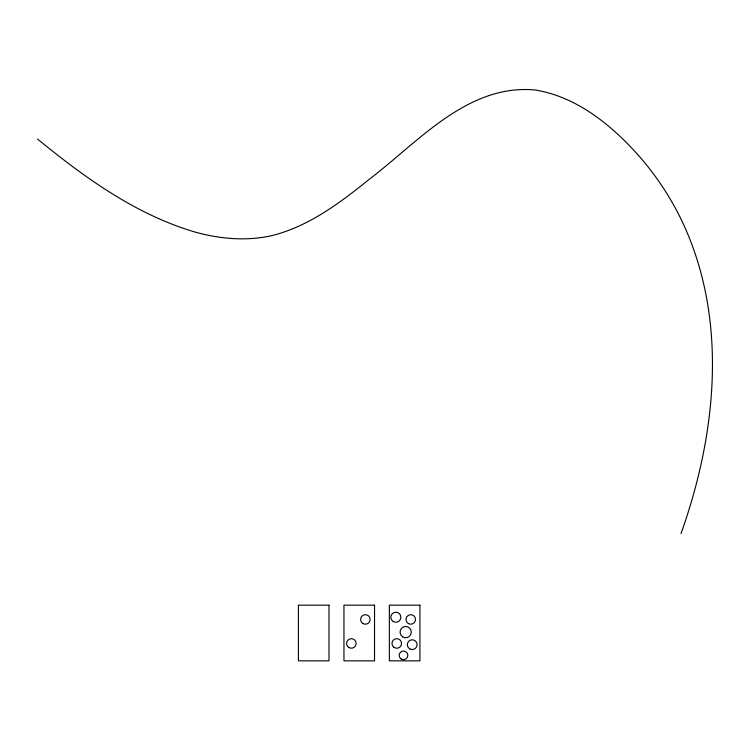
<?xml version="1.0" encoding="UTF-8"?>
<svg xmlns="http://www.w3.org/2000/svg" width="750" height="750" viewBox="0 0 750 750"><rect width="100%" height="100%" fill="white"/><g stroke="black" fill="none" stroke-linecap="round" stroke-linejoin="round"><path stroke-width="1.12" d="M680.981 533.653C715.922 435.703 728.137 323.053 684.197 225.853A286.866 286.866 0 0 0 661.35 185.044A292.641 292.641 0 0 0 640.528 157.716C612.806 126.178 577.781 96.966 535.163 89.972C467.662 83.775 418.65 141.647 369.769 178.894C340.5 202.5 309.366 226.078 272.297 235.528C247.088 241.312 220.725 239.062 195.947 232.312C136.303 214.969 85.013 177.853 37.5 139.031M328.978 605.175L298.406 605.175L298.406 660.853L328.978 660.853L328.978 605.175M374.531 605.175L343.95 605.175L343.95 660.853L374.531 660.853L374.531 605.175M419.925 605.175L389.353 605.175L389.353 660.853L419.925 660.853L419.925 605.175M393.244 621.534A5.034 5.034 0 0 0 400.875 617.344A5.034 5.034 0 0 0 393.422 612.825A5.034 5.034 0 0 0 393.244 621.534M408.375 623.569A4.753 4.753 0 0 0 415.509 619.453A4.753 4.753 0 0 0 408.375 615.328A4.753 4.753 0 0 0 408.375 623.569M402.741 636.9A5.625 5.625 0 0 0 411.319 632.278A5.625 5.625 0 0 0 403.031 627.159A5.625 5.625 0 0 0 402.741 636.9M394.05 647.391A4.781 4.781 0 0 0 401.531 643.819A4.781 4.781 0 0 0 394.697 639.131A4.781 4.781 0 0 0 394.05 647.391M409.744 648.881A4.884 4.884 0 0 0 417.103 644.7A4.884 4.884 0 0 0 409.791 640.425A4.884 4.884 0 0 0 409.744 648.881M401.072 658.941A4.322 4.322 0 0 0 407.803 655.688A4.322 4.322 0 0 0 401.616 651.478A4.322 4.322 0 0 0 401.072 658.941M348.656 647.391A4.781 4.781 0 0 0 356.128 643.819A4.781 4.781 0 0 0 349.303 639.131A4.781 4.781 0 0 0 348.656 647.391M362.972 623.569A4.753 4.753 0 0 0 370.116 619.453A4.753 4.753 0 0 0 362.981 615.328A4.753 4.753 0 0 0 362.972 623.569"/></g></svg>
